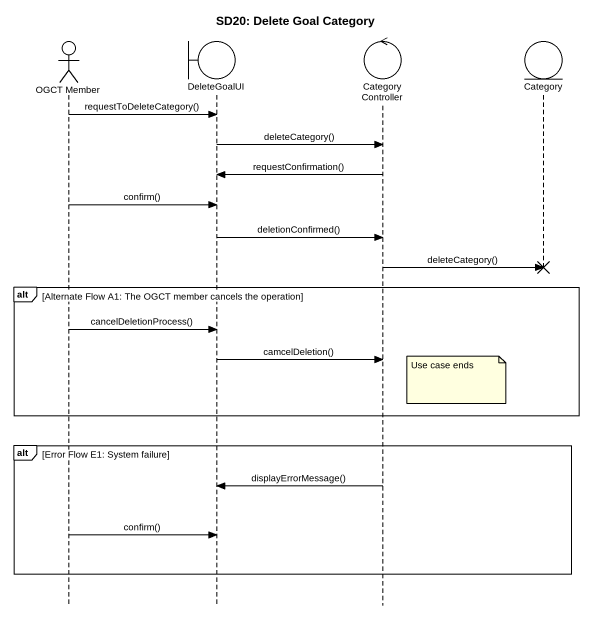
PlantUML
@startuml
title SD20: Delete Goal Category
hide footbox
actor "OGCT Member" as OGCT_Member
boundary DeleteGoalUI
control CategoryController
entity Category

OGCT_Member -> DeleteGoalUI : requestToDeleteCategory()
DeleteGoalUI -> CategoryController : deleteCategory()
CategoryController -> DeleteGoalUI : requestConfirmation()
OGCT_Member -> DeleteGoalUI : confirm()
DeleteGoalUI -> CategoryController : deletionConfirmed()
CategoryController -> Category !! : deleteCategory()
alt Alternate Flow A1: The OGCT member cancels the operation
  OGCT_Member -> DeleteGoalUI : cancelDeletionProcess()
  DeleteGoalUI -> CategoryController : camcelDeletion()
  note right of CategoryController : Use case ends
end
alt Error Flow E1: System failure
  CategoryController -> DeleteGoalUI : displayErrorMessage()
  OGCT_Member -> DeleteGoalUI : confirm()
end
@enduml
